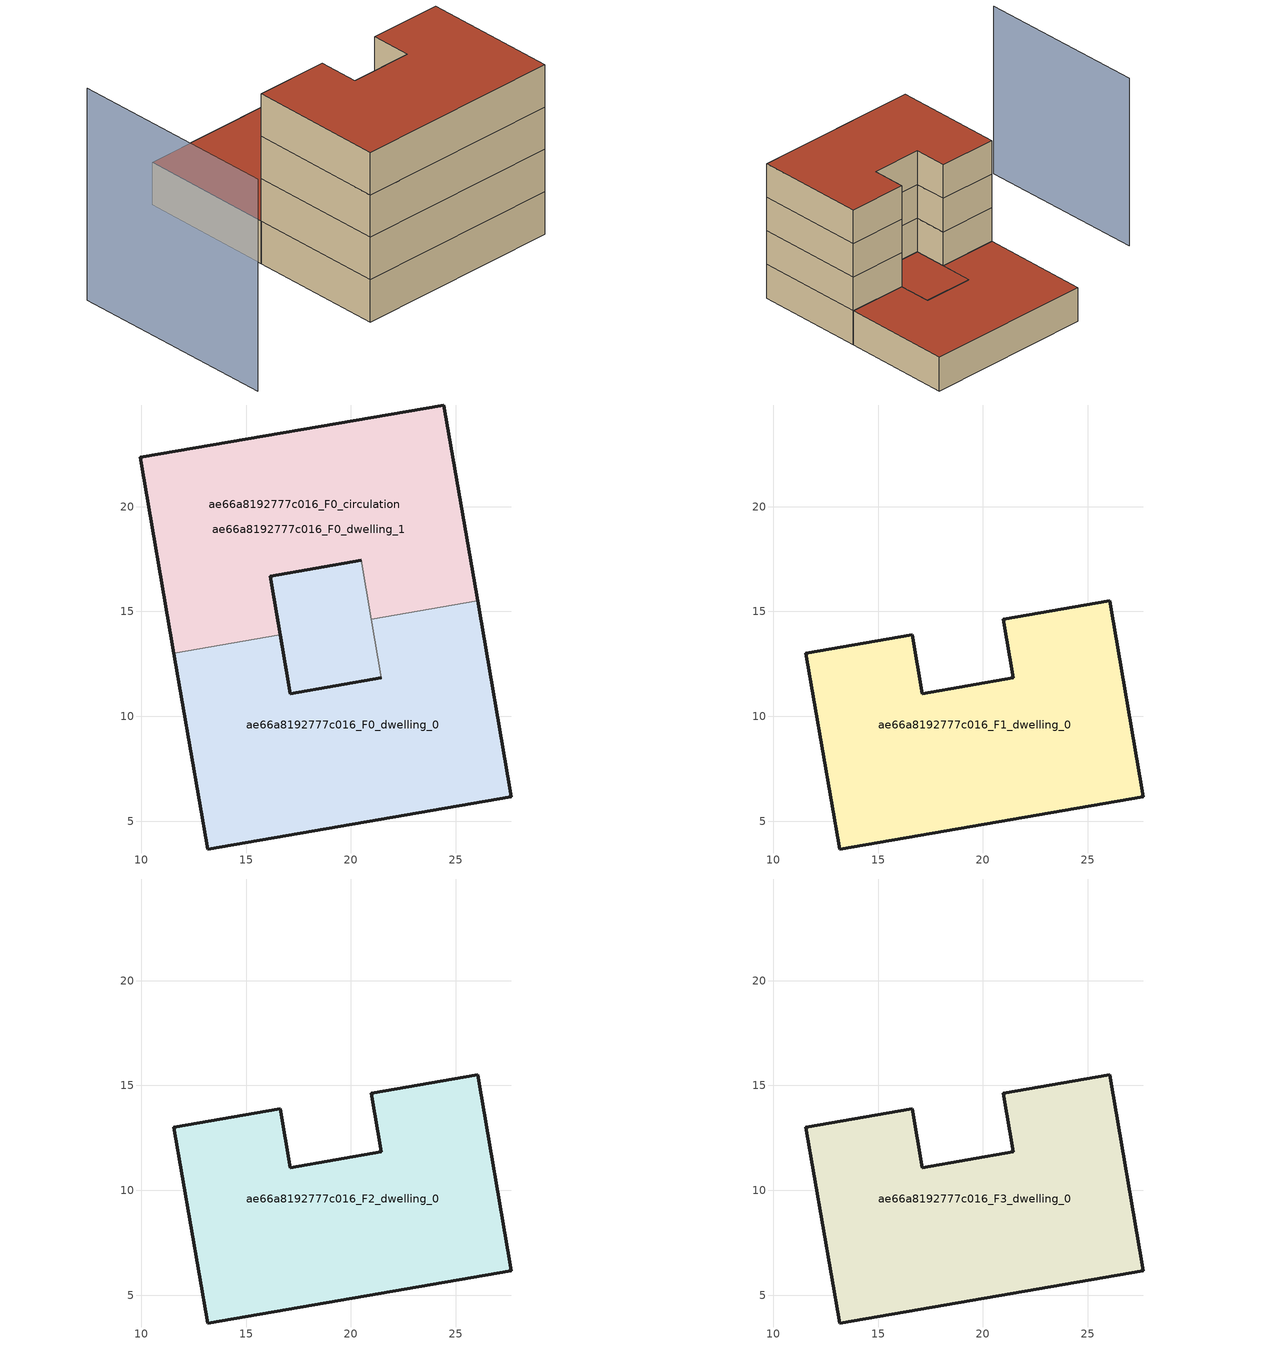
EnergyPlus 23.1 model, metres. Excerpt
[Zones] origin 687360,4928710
ae66a8192777c016_F0_dwelling_0
 floor ground (EU_floor_Construction): 26.04,15.51 27.65,6.17 13.18,3.67 11.56,13.01 16.63,13.88 17.11,11.08 21.46,11.83 20.97,14.63 z0; 20.49,17.44 20.97,14.63 21.46,11.83 17.11,11.08 16.63,13.88 16.14,16.69 z0
 wall outside (EU_wall_Construction): 11.56,13.01 13.18,3.67 27.65,6.17 26.04,15.51 / 21.46,11.83 17.11,11.08 16.63,13.88 z0:3
 wall to ae66a8192777c016_F0_dwelling_1 (EU_wall_Construction): 26.04,15.51 20.97,14.63 / 16.63,13.88 11.56,13.01 z0:3
 wall to ae66a8192777c016_F0_circulation (EU_wall_Construction): 20.97,14.63 21.46,11.83 z0:3
 roof outside (EU_floor_Construction): 21.46,11.83 20.97,14.63 20.49,17.44 16.14,16.69 16.63,13.88 17.11,11.08 z3
ae66a8192777c016_F0_dwelling_1
 floor ground (EU_floor_Construction): 20.49,17.44 20.97,14.63 21.46,11.83 17.11,11.08 16.14,16.69 z0; 24.42,24.85 26.04,15.51 20.97,14.63 20.49,17.44 16.14,16.69 16.63,13.88 11.56,13.01 9.95,22.35 z0
 wall outside (EU_wall_Construction): 16.63,13.88 16.14,16.69 20.49,17.44 / 26.04,15.51 24.42,24.85 9.95,22.35 11.56,13.01 z0:3
 wall to ae66a8192777c016_F0_circulation (EU_wall_Construction): 20.49,17.44 20.97,14.63 z0:3
 roof outside (EU_roof_Construction): 26.04,15.51 24.42,24.85 9.95,22.35 11.56,13.01 16.63,13.88 16.14,16.69 20.49,17.44 20.97,14.63 z3; 21.46,11.83 20.97,14.63 20.49,17.44 16.14,16.69 17.11,11.08 z3
ae66a8192777c016_F0_circulation
 floor ground (EU_floor_Construction): 20.49,17.44 20.97,14.63 21.46,11.83 17.11,11.08 16.63,13.88 16.14,16.69 z0; 26.04,15.51 27.65,6.17 13.18,3.67 11.56,13.01 16.63,13.88 17.11,11.08 21.46,11.83 20.97,14.63 z0; 24.42,24.85 26.04,15.51 20.97,14.63 20.49,17.44 16.14,16.69 16.63,13.88 11.56,13.01 9.95,22.35 z0
 wall outside (EU_wall_Construction): 20.49,17.44 16.14,16.69 17.11,11.08 21.46,11.83 z0:3
 roof outside (EU_roof_Construction): 27.65,6.17 26.04,15.51 20.97,14.63 21.46,11.83 17.11,11.08 16.63,13.88 11.56,13.01 13.18,3.67 z3; 21.46,11.83 20.97,14.63 20.49,17.44 16.14,16.69 16.63,13.88 17.11,11.08 z3; 26.04,15.51 24.42,24.85 9.95,22.35 11.56,13.01 16.63,13.88 16.14,16.69 20.49,17.44 20.97,14.63 z3
ae66a8192777c016_F1_dwelling_0
 floor to ae66a8192777c016_F0_dwelling_0 (EU_floor_Construction): 26.04,15.51 27.65,6.17 13.18,3.67 11.56,13.01 16.63,13.88 17.11,11.08 21.46,11.83 20.97,14.63 z3
 wall outside (EU_wall_Construction): 11.56,13.01 13.18,3.67 27.65,6.17 26.04,15.51 20.97,14.63 21.46,11.83 17.11,11.08 16.63,13.88 11.56,13.01 z3:6
ae66a8192777c016_F2_dwelling_0
 floor to ae66a8192777c016_F1_dwelling_0 (EU_floor_Construction): 26.04,15.51 27.65,6.17 13.18,3.67 11.56,13.01 16.63,13.88 17.11,11.08 21.46,11.83 20.97,14.63 z6
 wall outside (EU_wall_Construction): 11.56,13.01 13.18,3.67 27.65,6.17 26.04,15.51 20.97,14.63 21.46,11.83 17.11,11.08 16.63,13.88 11.56,13.01 z6:9
ae66a8192777c016_F3_dwelling_0
 floor to ae66a8192777c016_F2_dwelling_0 (EU_floor_Construction): 26.04,15.51 27.65,6.17 13.18,3.67 11.56,13.01 16.63,13.88 17.11,11.08 21.46,11.83 20.97,14.63 z9
 wall outside (EU_wall_Construction): 11.56,13.01 13.18,3.67 27.65,6.17 26.04,15.51 20.97,14.63 21.46,11.83 17.11,11.08 16.63,13.88 11.56,13.01 z9:12
 roof outside (EU_roof_Construction): 27.65,6.17 26.04,15.51 20.97,14.63 21.46,11.83 17.11,11.08 16.63,13.88 11.56,13.01 13.18,3.67 z12
shading: 0.49,15.41 3.09,0.88 z0:15
[Building]
EU S2 Campaign: North Axis=0; Terrain=City; Solar Distribution=FullExterior
[Site:Location]
Bologna: Latitude=44.5; Longitude=11.25; Time Zone=1; Elevation=37
[SizingPeriod:WeatherFileDays]
AnnualSizingPeriod: Begin Month=1; Begin Day of Month=1; End Month=12; End Day of Month=31; Day of Week for Start Day=Monday; Use Weather File Daylight Saving Period=No; Use Weather File Rain and Snow Indicators=No
[MATERIAL]
EU_InternalMass_Material: Roughness=MediumRough; Thickness=0.1; Conductivity=1; Density=1800; Specific Heat=900; Thermal Absorptance=0.9; Solar Absorptance=0.7; Visible Absorptance=0.7
[MATERIAL:NOMASS] Roughness=MediumRough; Thermal Absorptance=0.9; Solar Absorptance=0.7; Visible Absorptance=0.7
Name | Thermal Resistance
EU_wall_NoMass | 0.937881
EU_roof_NoMass | 0.548572
EU_floor_NoMass | 0.71348
[CONSTRUCTION]
EU_wall_Construction: EU_wall_NoMass
EU_roof_Construction: EU_roof_NoMass
EU_floor_Construction: EU_floor_NoMass
EU_InternalMass_Construction: EU_InternalMass_Material
[ZONE] Type=1; Multiplier=1; Ceiling Height=autocalculate; Floor Area=autocalculate; Part of Total Floor Area=Yes
Name | Volume
ae66a8192777c016_F0_dwelling_0 | 455.254
ae66a8192777c016_F1_dwelling_0; ae66a8192777c016_F2_dwelling_0; ae66a8192777c016_F3_dwelling_0 | 380.074
ae66a8192777c016_F0_dwelling_1 | 455.253
ae66a8192777c016_F0_circulation | 835.329
[INTERNALMASS] Construction=EU_InternalMass_Construction
Name | Zone or ZoneList | Surface Area
ae66a8192777c016_F0_dwelling_0_EU_InternalMass | ae66a8192777c016_F0_dwelling_0 | 126.692
ae66a8192777c016_F0_dwelling_1_EU_InternalMass | ae66a8192777c016_F0_dwelling_1 | 126.692
ae66a8192777c016_F1_dwelling_0_EU_InternalMass | ae66a8192777c016_F1_dwelling_0 | 278.443
ae66a8192777c016_F2_dwelling_0_EU_InternalMass | ae66a8192777c016_F2_dwelling_0 | 278.443
ae66a8192777c016_F3_dwelling_0_EU_InternalMass | ae66a8192777c016_F3_dwelling_0 | 278.443
[OTHEREQUIPMENT] Fuel Type=Electricity; Design Level Calculation Method=Watts/Area; Power per Zone Floor Area=1; Fraction Latent=0; Fraction Radiant=0; Fraction Lost=0; Carbon Dioxide Generation Rate=0; EndUse Subcategory=EU_Step8_InternalGains
Name | Zone or ZoneList or Space or SpaceList | Schedule
EU_Step8_InternalGain_ae66a8192777c016_F0_dwelling_0_f000 | ae66a8192777c016_F0_dwelling_0 | EU_Step8_GainSchedule_ae66a8192777c016_F0_dwelling_0_f000
EU_Step8_InternalGain_ae66a8192777c016_F0_dwelling_1_f000 | ae66a8192777c016_F0_dwelling_1 | EU_Step8_GainSchedule_ae66a8192777c016_F0_dwelling_1_f000
EU_Step8_InternalGain_ae66a8192777c016_F1_dwelling_0_f000 | ae66a8192777c016_F1_dwelling_0 | EU_Step8_GainSchedule_ae66a8192777c016_F1_dwelling_0_f000
EU_Step8_InternalGain_ae66a8192777c016_F2_dwelling_0_f000 | ae66a8192777c016_F2_dwelling_0 | EU_Step8_GainSchedule_ae66a8192777c016_F2_dwelling_0_f000
EU_Step8_InternalGain_ae66a8192777c016_F3_dwelling_0_f000 | ae66a8192777c016_F3_dwelling_0 | EU_Step8_GainSchedule_ae66a8192777c016_F3_dwelling_0_f000
[ZONEINFILTRATION:DESIGNFLOWRATE]
EU_Circulation_Infiltration_ae66a8192777c016_F0_circulation: Zone or ZoneList or Space or SpaceList=ae66a8192777c016_F0_circulation; Schedule=EU_AlwaysOn; Design Flow Rate Calculation Method=Flow/Area; Flow Rate per Floor Area=0.0005; Constant Term Coefficient=1; Temperature Term Coefficient=0; Velocity Term Coefficient=0; Velocity Squared Term Coefficient=0
[ZONEVENTILATION:DESIGNFLOWRATE] Schedule=EU_AlwaysOn; Design Flow Rate Calculation Method=AirChanges/Hour; Air Changes per Hour=0.687892; Ventilation Type=Natural; Fan Pressure Rise=0; Fan Total Efficiency=1; Constant Term Coefficient=1; Temperature Term Coefficient=0; Velocity Term Coefficient=0; Velocity Squared Term Coefficient=0; Minimum Indoor Temperature=-100; Maximum Indoor Temperature=100; Delta Temperature=-100; Minimum Outdoor Temperature=-100; Maximum Outdoor Temperature=100; Maximum Wind Speed=40
Name | Zone or ZoneList or Space or SpaceList
EU_ConstantAir_ae66a8192777c016_F0_dwelling_0 | ae66a8192777c016_F0_dwelling_0
EU_ConstantAir_ae66a8192777c016_F0_dwelling_1 | ae66a8192777c016_F0_dwelling_1
EU_ConstantAir_ae66a8192777c016_F1_dwelling_0 | ae66a8192777c016_F1_dwelling_0
EU_ConstantAir_ae66a8192777c016_F2_dwelling_0 | ae66a8192777c016_F2_dwelling_0
EU_ConstantAir_ae66a8192777c016_F3_dwelling_0 | ae66a8192777c016_F3_dwelling_0
[HVACTEMPLATE:THERMOSTAT] Constant Heating Setpoint=20; Constant Cooling Setpoint=50
EU_HeatOnly_ae66a8192777c016_F0_dwelling_0; EU_HeatOnly_ae66a8192777c016_F0_dwelling_1; EU_HeatOnly_ae66a8192777c016_F1_dwelling_0; EU_HeatOnly_ae66a8192777c016_F2_dwelling_0; EU_HeatOnly_ae66a8192777c016_F3_dwelling_0
[HVACTEMPLATE:ZONE:IDEALLOADSAIRSYSTEM] System Availability Schedule=EU_AlwaysOn; Maximum Heating Supply Air Temperature=50; Minimum Cooling Supply Air Temperature=13; Maximum Heating Supply Air Humidity Ratio=0.0156; Minimum Cooling Supply Air Humidity Ratio=0.0077; Heating Limit=NoLimit; Cooling Limit=NoLimit; Heating Availability Schedule=EU_AlwaysOn; Cooling Availability Schedule=EU_CoolingOff; Dehumidification Control Type=ConstantSensibleHeatRatio; Cooling Sensible Heat Ratio=0.7; Dehumidification Setpoint=60; Humidification Control Type=None; Humidification Setpoint=30; Outdoor Air Method=None; Outdoor Air Flow Rate per Person=0.00944; Outdoor Air Flow Rate per Zone Floor Area=0; Outdoor Air Flow Rate per Zone=0; Demand Controlled Ventilation Type=None; Outdoor Air Economizer Type=NoEconomizer; Heat Recovery Type=None; Sensible Heat Recovery Effectiveness=0.7; Latent Heat Recovery Effectiveness=0.65
Name | Template Thermostat
ae66a8192777c016_F0_dwelling_0 | EU_HeatOnly_ae66a8192777c016_F0_dwelling_0
ae66a8192777c016_F0_dwelling_1 | EU_HeatOnly_ae66a8192777c016_F0_dwelling_1
ae66a8192777c016_F1_dwelling_0 | EU_HeatOnly_ae66a8192777c016_F1_dwelling_0
ae66a8192777c016_F2_dwelling_0 | EU_HeatOnly_ae66a8192777c016_F2_dwelling_0
ae66a8192777c016_F3_dwelling_0 | EU_HeatOnly_ae66a8192777c016_F3_dwelling_0
[SIZING:ZONE] Zone Cooling Design Supply Air Temperature Input Method=SupplyAirTemperature; Zone Cooling Design Supply Air Temperature=13; Zone Heating Design Supply Air Temperature Input Method=SupplyAirTemperature; Zone Heating Design Supply Air Temperature=50; Zone Cooling Design Supply Air Humidity Ratio=0.008; Zone Heating Design Supply Air Humidity Ratio=0.008; Cooling Design Air Flow Method=DesignDay; Cooling Design Air Flow Rate=0; Cooling Minimum Air Flow per Zone Floor Area=0.000762; Cooling Minimum Air Flow=0; Cooling Minimum Air Flow Fraction=0.2; Heating Design Air Flow Method=DesignDay; Heating Design Air Flow Rate=0; Heating Maximum Air Flow per Zone Floor Area=0.002032; Heating Maximum Air Flow=0.141576; Heating Maximum Air Flow Fraction=0.3; Account for Dedicated Outdoor Air System=No; Dedicated Outdoor Air System Control Strategy=NeutralSupplyAir; Dedicated Outdoor Air Low Setpoint Temperature for Design=autosize; Dedicated Outdoor Air High Setpoint Temperature for Design=autosize; Zone Load Sizing Method=Sensible Load Only No Latent Load; Zone Latent Cooling Design Supply Air Humidity Ratio Input Method=HumidityRatioDifference; Zone Cooling Design Supply Air Humidity Ratio Difference=0.005; Zone Latent Heating Design Supply Air Humidity Ratio Input Method=HumidityRatioDifference; Zone Humidification Design Supply Air Humidity Ratio Difference=0.005
ae66a8192777c016_F0_dwelling_0; ae66a8192777c016_F0_dwelling_1; ae66a8192777c016_F1_dwelling_0; ae66a8192777c016_F2_dwelling_0; ae66a8192777c016_F3_dwelling_0
[SCHEDULE:CONSTANT]
Name | Hourly Value
EU_AlwaysOn | 1
EU_CoolingOff | 0
[SCHEDULE:FILE] Column Number=1; Rows to Skip at Top=0; Number of Hours of Data=8760; Column Separator=Comma; Interpolate to Timestep=No; Minutes per Item=60; Adjust Schedule for Daylight Savings=Yes
Name | File
EU_Step8_GainSchedule_ae66a8192777c016_F0_dwelling_0_f000 | ../../schedules/ae66a8192777c016/ae66a8192777c016_F0_dwelling_0_f000_gain.csv
EU_Step8_GainSchedule_ae66a8192777c016_F0_dwelling_1_f000 | ../../schedules/ae66a8192777c016/ae66a8192777c016_F0_dwelling_1_f000_gain.csv
EU_Step8_GainSchedule_ae66a8192777c016_F1_dwelling_0_f000 | ../../schedules/ae66a8192777c016/ae66a8192777c016_F1_dwelling_0_f000_gain.csv
EU_Step8_GainSchedule_ae66a8192777c016_F2_dwelling_0_f000 | ../../schedules/ae66a8192777c016/ae66a8192777c016_F2_dwelling_0_f000_gain.csv
EU_Step8_GainSchedule_ae66a8192777c016_F3_dwelling_0_f000 | ../../schedules/ae66a8192777c016/ae66a8192777c016_F3_dwelling_0_f000_gain.csv
